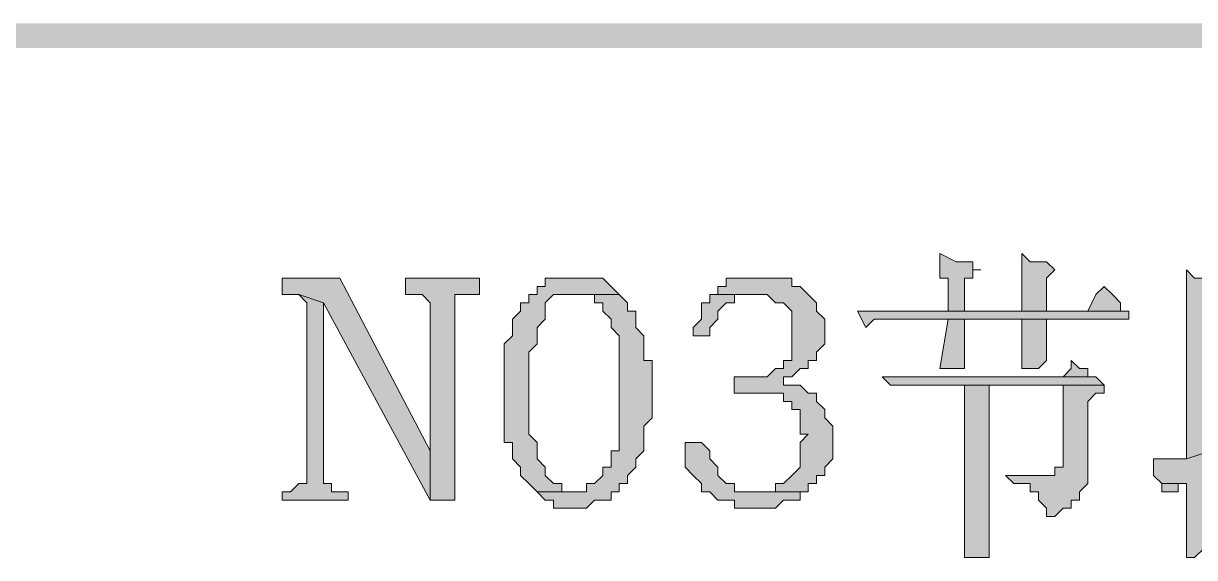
# Model space of a CAD drawing. Header units: millimetres. Extents: x 6 to 291, y 4 to 206.
# Drawn here: x 232.81 to 238.84, y 9.91 to 12.66 of the extents above; entities that cross this region are included whole.
import ezdxf

# ---------------------------------------------------------------- set-up
doc = ezdxf.new("R2010")
doc.units = ezdxf.units.MM
doc.layers.add('C00-00-00', color=7, linetype='Continuous')

msp = doc.modelspace()

# ---------------------------------------------------------------- hatches: boundary and pattern name
at = {"layer": 'C00-00-00'}
h = msp.add_hatch(color=256, dxfattribs=at)
h.dxf.hatch_style = 2
h.paths.add_polyline_path([(139.784669, 12.657674), (139.784669, 12.530663), (286.342664, 12.657674)])
h = msp.add_hatch(color=256, dxfattribs=at)
h.dxf.hatch_style = 2
h.paths.add_polyline_path([(139.784669, 12.530663), (286.342664, 12.657674), (286.342664, 12.530663)])
h = msp.add_hatch(color=256, dxfattribs=at)
h.dxf.hatch_style = 2
h.paths.add_polyline_path([(139.784669, 12.657674), (139.784669, 12.530663), (286.342664, 12.657674)])
h = msp.add_hatch(color=256, dxfattribs=at)
h.dxf.hatch_style = 2
h.paths.add_polyline_path([(139.784669, 12.530663), (286.342664, 12.657674), (286.342664, 12.530663)])
h = msp.add_hatch(color=256, dxfattribs=at)
h.dxf.hatch_style = 2
h.paths.add_polyline_path([(237.532336, 11.472329), (237.532336, 11.345329), (237.574669, 11.345329), (237.574669, 11.175996), (237.659336, 11.175996), (237.659336, 11.345329), (237.701669, 11.345329), (237.701669, 11.387663), (237.744003, 11.387663), (237.701669, 11.387663), (237.701669, 11.429996), (237.659336, 11.429996), (237.617003, 11.429996)])
h = msp.add_hatch(color=256, dxfattribs=at)
h.dxf.hatch_style = 2
h.paths.add_polyline_path([(237.955663, 11.472329), (237.955663, 11.175996), (237.659329, 11.175996), (237.574663, 11.175996), (238.082663, 11.175996), (238.082663, 11.345329), (238.124996, 11.387663), (238.082663, 11.429996), (238.040329, 11.429996), (237.997996, 11.429996)])
h = msp.add_hatch(color=256, dxfattribs=at)
h.dxf.hatch_style = 2
h.paths.add_polyline_path([(234.442004, 11.345334), (234.145671, 11.345334), (234.145671, 11.260668), (234.230338, 11.260668), (234.357338, 11.218334), (234.907671, 10.202334), (234.907671, 10.456334)])
h = msp.add_hatch(color=256, dxfattribs=at)
h.dxf.hatch_style = 2
h.paths.add_polyline_path([(235.161663, 11.345334), (234.780663, 11.345334), (234.780663, 11.260668), (234.86533, 11.260668), (234.907663, 11.218334), (234.907663, 10.202334), (235.034663, 10.202334), (235.034663, 11.218334), (235.034663, 11.260668), (235.076997, 11.260668), (235.161663, 11.260668)])
h = msp.add_hatch(color=256, dxfattribs=at)
h.dxf.hatch_style = 2
h.paths.add_polyline_path([(235.669659, 11.345334), (235.584992, 11.345334), (235.542659, 11.345334), (235.500326, 11.345334), (235.500326, 11.303001), (235.457992, 11.303001), (235.457992, 11.260668), (235.415659, 11.260668), (235.415659, 11.218334), (235.373326, 11.218334), (235.373326, 11.176001), (235.330992, 11.133668), (235.330992, 11.091334), (235.330992, 11.049001), (235.288659, 11.006668), (235.288659, 10.964334), (235.288659, 10.922001), (235.288659, 10.795001), (235.288659, 10.752668), (235.288659, 10.625668), (235.288659, 10.583334), (235.288659, 10.498668), (235.330992, 10.498668), (235.330992, 10.414001), (235.373326, 10.371668), (235.373326, 10.329334), (235.415659, 10.287001), (235.457992, 10.244668), (235.627326, 10.244668), (235.584992, 10.244668), (235.584992, 10.287001), (235.542659, 10.287001), (235.500326, 10.329334), (235.500326, 10.371668), (235.457992, 10.414001), (235.457992, 10.456334), (235.457992, 10.498668), (235.415659, 10.541001), (235.415659, 10.964334), (235.457992, 11.006668), (235.457992, 11.049001), (235.457992, 11.091334), (235.500326, 11.133668), (235.500326, 11.176001), (235.500326, 11.218334), (235.542659, 11.260668), (235.584992, 11.260668), (235.881326, 11.260668), (235.838992, 11.303001), (235.796659, 11.345334), (235.754326, 11.345334)])
h = msp.add_hatch(color=256, dxfattribs=at)
h.dxf.hatch_style = 2
h.paths.add_polyline_path([(236.600997, 11.345334), (236.516331, 11.345334), (236.431664, 11.345334), (236.431664, 11.303001), (236.389331, 11.303001), (236.389331, 11.260668), (236.600997, 11.260668), (236.643331, 11.260668), (236.685664, 11.218334), (236.727997, 11.218334), (236.770331, 11.176001), (236.770331, 11.133668), (236.770331, 11.006668), (236.770331, 10.964334), (236.770331, 10.922001), (236.727997, 10.922001), (236.727997, 10.879668), (236.685664, 10.879668), (236.643331, 10.837334), (236.473997, 10.837334), (236.473997, 10.752668), (236.685664, 10.752668), (236.727997, 10.752668), (236.727997, 10.710334), (236.770331, 10.710334), (236.770331, 10.668001), (236.812664, 10.668001), (236.812664, 10.625668), (236.812664, 10.541001), (236.854997, 10.541001), (236.812664, 10.498668), (236.812664, 10.414001), (236.812664, 10.371668), (236.770331, 10.329334), (236.727997, 10.287001), (236.685664, 10.287001), (236.685664, 10.244668), (236.600997, 10.244668), (236.812664, 10.244668), (236.854997, 10.244668), (236.854997, 10.287001), (236.897331, 10.287001), (236.897331, 10.329334), (236.939664, 10.329334), (236.939664, 10.371668), (236.981997, 10.414001), (236.981997, 10.583334), (236.939664, 10.625668), (236.939664, 10.668001), (236.897331, 10.710334), (236.897331, 10.752668), (236.854997, 10.752668), (236.812664, 10.795001), (236.770331, 10.795001), (236.727997, 10.795001), (236.727997, 10.837334), (236.770331, 10.837334), (236.812664, 10.879668), (236.854997, 10.879668), (236.854997, 10.922001), (236.897331, 10.922001), (236.897331, 10.964334), (236.939664, 11.006668), (236.939664, 11.133668), (236.897331, 11.176001), (236.897331, 11.218334), (236.854997, 11.260668), (236.812664, 11.303001), (236.770331, 11.303001), (236.770331, 11.345334), (236.727997, 11.345334), (236.685664, 11.345334)])
h = msp.add_hatch(color=256, dxfattribs=at)
h.dxf.hatch_style = 2
h.paths.add_polyline_path([(238.802333, 11.387677), (238.802333, 10.41401), (238.929333, 10.456343), (238.929333, 10.66801), (239.225666, 10.66801), (239.267999, 10.710343), (238.929333, 10.752677), (238.929333, 10.964343), (239.267999, 10.964343), (239.310333, 11.006677), (239.267999, 11.04901), (238.929333, 11.04901), (238.929333, 11.218343), (238.971666, 11.218343), (239.013999, 11.260677), (239.056333, 11.260677), (239.098666, 11.260677), (239.140999, 11.260677), (238.971666, 11.30301), (238.929333, 11.30301), (238.886999, 11.345343), (238.844666, 11.345343)])
h = msp.add_hatch(color=256, dxfattribs=at)
h.dxf.hatch_style = 2
h.paths.add_polyline_path([(238.379006, 11.303008), (238.336672, 11.260675), (238.294339, 11.176008), (237.193672, 11.176008), (238.506006, 11.176008), (238.463672, 11.176008), (238.463672, 11.218342), (238.421339, 11.260675)])
h = msp.add_hatch(color=256, dxfattribs=at)
h.dxf.hatch_style = 2
h.paths.add_polyline_path([(234.230341, 11.260666), (234.272674, 11.218333), (234.272674, 10.286999), (234.230341, 10.286999), (234.188008, 10.244666), (234.145674, 10.244666), (234.145674, 10.202333), (234.484341, 10.202333), (234.484341, 10.244666), (234.399674, 10.244666), (234.399674, 10.286999), (234.357341, 10.286999), (234.357341, 10.413999), (234.357341, 11.218333)])
h = msp.add_hatch(color=256, dxfattribs=at)
h.dxf.hatch_style = 2
h.paths.add_polyline_path([(235.881339, 11.260666), (235.627339, 11.260666), (235.669672, 11.260666), (235.712005, 11.260666), (235.754339, 11.260666), (235.754339, 11.218333), (235.796672, 11.218333), (235.796672, 11.175999), (235.839005, 11.133666), (235.839005, 11.091333), (235.881339, 11.048999), (235.881339, 10.964333), (235.881339, 10.667999), (235.881339, 10.625666), (235.881339, 10.540999), (235.881339, 10.456333), (235.839005, 10.456333), (235.839005, 10.413999), (235.839005, 10.371666), (235.796672, 10.371666), (235.796672, 10.329333), (235.754339, 10.286999), (235.712005, 10.286999), (235.712005, 10.244666), (235.458005, 10.244666), (235.500339, 10.202333), (235.542672, 10.202333), (235.542672, 10.159999), (235.712005, 10.159999), (235.754339, 10.202333), (235.796672, 10.202333), (235.839005, 10.202333), (235.839005, 10.244666), (235.881339, 10.244666), (235.881339, 10.286999), (235.923672, 10.286999), (235.923672, 10.329333), (235.966005, 10.371666), (235.966005, 10.413999), (236.008339, 10.456333), (236.008339, 10.498666), (236.008339, 10.583333), (236.050672, 10.625666), (236.050672, 10.921999), (236.008339, 10.921999), (236.008339, 11.006666), (236.008339, 11.048999), (235.966005, 11.091333), (235.966005, 11.133666), (235.966005, 11.175999), (235.923672, 11.175999), (235.923672, 11.218333)])
h = msp.add_hatch(color=256, dxfattribs=at)
h.dxf.hatch_style = 2
h.paths.add_polyline_path([(236.389334, 11.260666), (236.347001, 11.260666), (236.347001, 11.218333), (236.304667, 11.218333), (236.304667, 11.175999), (236.304667, 11.133666), (236.262334, 11.091333), (236.262334, 11.048999), (236.347001, 11.048999), (236.347001, 11.091333), (236.389334, 11.133666), (236.389334, 11.175999), (236.431667, 11.218333), (236.474001, 11.218333), (236.474001, 11.260666), (236.601001, 11.260666)])
h = msp.add_hatch(color=256, dxfattribs=at)
h.dxf.hatch_style = 2
h.paths.add_polyline_path([(237.108993, 11.175997), (237.151326, 11.091331), (237.19366, 11.133664), (238.505993, 11.133664), (238.505993, 11.175997)])
h = msp.add_hatch(color=256, dxfattribs=at)
h.dxf.hatch_style = 2
h.paths.add_polyline_path([(237.659331, 11.133671), (237.574664, 11.133671), (237.532331, 10.879671), (237.574664, 10.879671), (237.616997, 10.879671), (237.659331, 10.879671), (237.659331, 10.922004)])
h = msp.add_hatch(color=256, dxfattribs=at)
h.dxf.hatch_style = 2
h.paths.add_polyline_path([(238.082674, 11.133671), (237.955674, 11.133671), (237.955674, 10.879671), (237.998007, 10.879671), (238.04034, 10.879671), (238.082674, 10.922004)])
h = msp.add_hatch(color=256, dxfattribs=at)
h.dxf.hatch_style = 2
h.paths.add_polyline_path([(238.209669, 10.922008), (238.209669, 10.879674), (238.167335, 10.837341), (237.320669, 10.837341), (238.336669, 10.837341), (238.294335, 10.837341), (238.294335, 10.879674), (238.252002, 10.879674)])
h = msp.add_hatch(color=256, dxfattribs=at)
h.dxf.hatch_style = 2
h.paths.add_polyline_path([(237.236004, 10.837339), (237.278337, 10.795006), (238.167337, 10.795006), (238.379004, 10.795006), (238.336671, 10.837339), (237.320671, 10.837339)])
h = msp.add_hatch(color=256, dxfattribs=at)
h.dxf.hatch_style = 2
h.paths.add_polyline_path([(237.786326, 10.794997), (237.659326, 10.794997), (237.659326, 10.117663), (237.659326, 9.990663), (237.659326, 9.905997), (237.743992, 9.905997), (237.786326, 9.905997), (237.786326, 9.94833)])
h = msp.add_hatch(color=256, dxfattribs=at)
h.dxf.hatch_style = 2
h.paths.add_polyline_path([(238.379006, 10.794997), (238.167339, 10.794997), (238.167339, 10.540997), (238.167339, 10.371663), (238.125006, 10.371663), (238.125006, 10.32933), (237.871006, 10.32933), (237.913339, 10.286997), (237.955672, 10.286997), (237.998006, 10.286997), (237.998006, 10.244663), (238.040339, 10.244663), (238.040339, 10.20233), (238.082672, 10.159997), (238.082672, 10.117663), (238.125006, 10.117663), (238.167339, 10.159997), (238.209672, 10.159997), (238.209672, 10.20233), (238.252006, 10.20233), (238.252006, 10.244663), (238.294339, 10.286997), (238.294339, 10.413997), (238.294339, 10.45633), (238.294339, 10.71033), (238.336672, 10.752663), (238.379006, 10.752663)])
h = msp.add_hatch(color=256, dxfattribs=at)
h.dxf.hatch_style = 2
h.paths.add_polyline_path([(236.304665, 10.498665), (236.219999, 10.498665), (236.219999, 10.456331), (236.219999, 10.413998), (236.219999, 10.371665), (236.262332, 10.329331), (236.304665, 10.286998), (236.304665, 10.244665), (236.346999, 10.244665), (236.389332, 10.202331), (236.431665, 10.202331), (236.473999, 10.202331), (236.473999, 10.159998), (236.685665, 10.159998), (236.727999, 10.202331), (236.770332, 10.202331), (236.812665, 10.202331), (236.812665, 10.244665), (236.600999, 10.244665), (236.558665, 10.244665), (236.473999, 10.244665), (236.473999, 10.286998), (236.431665, 10.286998), (236.389332, 10.329331), (236.389332, 10.371665), (236.346999, 10.413998), (236.346999, 10.456331)])
h = msp.add_hatch(color=256, dxfattribs=at)
h.dxf.hatch_style = 2
h.paths.add_polyline_path([(239.352671, 10.498665), (238.929337, 10.456331), (238.802337, 10.413998), (238.760004, 10.413998), (238.633004, 10.413998), (238.633004, 10.371665), (238.633004, 10.329331), (238.675337, 10.286998), (238.802337, 10.286998), (238.802337, 9.905998), (238.844671, 9.905998), (238.887004, 9.948331), (238.929337, 9.948331), (238.929337, 9.990665), (238.929337, 10.329331), (239.352671, 10.456331)])
h = msp.add_hatch(color=256, dxfattribs=at)
h.dxf.hatch_style = 2
h.paths.add_polyline_path([(237.870994, 10.329343), (238.082674, 10.329343), (237.955663, 10.329343), (237.913337, 10.329343)])
h = msp.add_hatch(color=256, dxfattribs=at)
h.dxf.hatch_style = 2
h.paths.add_polyline_path([(238.675338, 10.287001), (238.675338, 10.244668), (238.717671, 10.244668), (238.760004, 10.244668), (238.760004, 10.287001), (238.802338, 10.287001)])

# ---------------------------------------------------------------- linework, layer by layer
at = {"layer": 'C00-00-00', "lineweight": 13}
for points in [[(237.532336, 11.472329), (237.532336, 11.345329), (237.574669, 11.345329), (237.574669, 11.175996), (237.659336, 11.175996), (237.659336, 11.345329), (237.701669, 11.345329), (237.701669, 11.387663), (237.744003, 11.387663), (237.701669, 11.387663), (237.701669, 11.429996), (237.659336, 11.429996), (237.617003, 11.429996)], [(237.955663, 11.472329), (237.955663, 11.175996), (237.659329, 11.175996), (237.574663, 11.175996), (238.082663, 11.175996), (238.082663, 11.345329), (238.124996, 11.387663), (238.082663, 11.429996), (238.040329, 11.429996), (237.997996, 11.429996)], [(234.442004, 11.345334), (234.145671, 11.345334), (234.145671, 11.260668), (234.230338, 11.260668), (234.357338, 11.218334), (234.907671, 10.202334), (234.907671, 10.456334)], [(235.161663, 11.345334), (234.780663, 11.345334), (234.780663, 11.260668), (234.86533, 11.260668), (234.907663, 11.218334), (234.907663, 10.202334), (235.034663, 10.202334), (235.034663, 11.218334), (235.034663, 11.260668), (235.076997, 11.260668), (235.161663, 11.260668)], [(235.669659, 11.345334), (235.584992, 11.345334), (235.542659, 11.345334), (235.500326, 11.345334), (235.500326, 11.303001), (235.457992, 11.303001), (235.457992, 11.260668), (235.415659, 11.260668), (235.415659, 11.218334), (235.373326, 11.218334), (235.373326, 11.176001), (235.330992, 11.133668), (235.330992, 11.091334), (235.330992, 11.049001), (235.288659, 11.006668), (235.288659, 10.964334), (235.288659, 10.922001), (235.288659, 10.795001), (235.288659, 10.752668), (235.288659, 10.625668), (235.288659, 10.583334), (235.288659, 10.498668), (235.330992, 10.498668), (235.330992, 10.414001), (235.373326, 10.371668), (235.373326, 10.329334), (235.415659, 10.287001), (235.457992, 10.244668), (235.627326, 10.244668), (235.584992, 10.244668), (235.584992, 10.287001), (235.542659, 10.287001), (235.500326, 10.329334), (235.500326, 10.371668), (235.457992, 10.414001), (235.457992, 10.456334), (235.457992, 10.498668), (235.415659, 10.541001), (235.415659, 10.964334), (235.457992, 11.006668), (235.457992, 11.049001), (235.457992, 11.091334), (235.500326, 11.133668), (235.500326, 11.176001), (235.500326, 11.218334), (235.542659, 11.260668), (235.584992, 11.260668), (235.881326, 11.260668), (235.838992, 11.303001), (235.796659, 11.345334), (235.754326, 11.345334)], [(236.600997, 11.345334), (236.516331, 11.345334), (236.431664, 11.345334), (236.431664, 11.303001), (236.389331, 11.303001), (236.389331, 11.260668), (236.600997, 11.260668), (236.643331, 11.260668), (236.685664, 11.218334), (236.727997, 11.218334), (236.770331, 11.176001), (236.770331, 11.133668), (236.770331, 11.006668), (236.770331, 10.964334), (236.770331, 10.922001), (236.727997, 10.922001), (236.727997, 10.879668), (236.685664, 10.879668), (236.643331, 10.837334), (236.473997, 10.837334), (236.473997, 10.752668), (236.685664, 10.752668), (236.727997, 10.752668), (236.727997, 10.710334), (236.770331, 10.710334), (236.770331, 10.668001), (236.812664, 10.668001), (236.812664, 10.625668), (236.812664, 10.541001), (236.854997, 10.541001), (236.812664, 10.498668), (236.812664, 10.414001), (236.812664, 10.371668), (236.770331, 10.329334), (236.727997, 10.287001), (236.685664, 10.287001), (236.685664, 10.244668), (236.600997, 10.244668), (236.812664, 10.244668), (236.854997, 10.244668), (236.854997, 10.287001), (236.897331, 10.287001), (236.897331, 10.329334), (236.939664, 10.329334), (236.939664, 10.371668), (236.981997, 10.414001), (236.981997, 10.583334), (236.939664, 10.625668), (236.939664, 10.668001), (236.897331, 10.710334), (236.897331, 10.752668), (236.854997, 10.752668), (236.812664, 10.795001), (236.770331, 10.795001), (236.727997, 10.795001), (236.727997, 10.837334), (236.770331, 10.837334), (236.812664, 10.879668), (236.854997, 10.879668), (236.854997, 10.922001), (236.897331, 10.922001), (236.897331, 10.964334), (236.939664, 11.006668), (236.939664, 11.133668), (236.897331, 11.176001), (236.897331, 11.218334), (236.854997, 11.260668), (236.812664, 11.303001), (236.770331, 11.303001), (236.770331, 11.345334), (236.727997, 11.345334), (236.685664, 11.345334)], [(238.802333, 11.387677), (238.802333, 10.41401), (238.929333, 10.456343), (238.929333, 10.66801), (239.225666, 10.66801), (239.267999, 10.710343), (238.929333, 10.752677), (238.929333, 10.964343), (239.267999, 10.964343), (239.310333, 11.006677), (239.267999, 11.04901), (238.929333, 11.04901), (238.929333, 11.218343), (238.971666, 11.218343), (239.013999, 11.260677), (239.056333, 11.260677), (239.098666, 11.260677), (239.140999, 11.260677), (238.971666, 11.30301), (238.929333, 11.30301), (238.886999, 11.345343), (238.844666, 11.345343)], [(238.379006, 11.303008), (238.336672, 11.260675), (238.294339, 11.176008), (237.193672, 11.176008), (238.506006, 11.176008), (238.463672, 11.176008), (238.463672, 11.218342), (238.421339, 11.260675)], [(234.230341, 11.260666), (234.272674, 11.218333), (234.272674, 10.286999), (234.230341, 10.286999), (234.188008, 10.244666), (234.145674, 10.244666), (234.145674, 10.202333), (234.484341, 10.202333), (234.484341, 10.244666), (234.399674, 10.244666), (234.399674, 10.286999), (234.357341, 10.286999), (234.357341, 10.413999), (234.357341, 11.218333)], [(235.881339, 11.260666), (235.627339, 11.260666), (235.669672, 11.260666), (235.712005, 11.260666), (235.754339, 11.260666), (235.754339, 11.218333), (235.796672, 11.218333), (235.796672, 11.175999), (235.839005, 11.133666), (235.839005, 11.091333), (235.881339, 11.048999), (235.881339, 10.964333), (235.881339, 10.667999), (235.881339, 10.625666), (235.881339, 10.540999), (235.881339, 10.456333), (235.839005, 10.456333), (235.839005, 10.413999), (235.839005, 10.371666), (235.796672, 10.371666), (235.796672, 10.329333), (235.754339, 10.286999), (235.712005, 10.286999), (235.712005, 10.244666), (235.458005, 10.244666), (235.500339, 10.202333), (235.542672, 10.202333), (235.542672, 10.159999), (235.712005, 10.159999), (235.754339, 10.202333), (235.796672, 10.202333), (235.839005, 10.202333), (235.839005, 10.244666), (235.881339, 10.244666), (235.881339, 10.286999), (235.923672, 10.286999), (235.923672, 10.329333), (235.966005, 10.371666), (235.966005, 10.413999), (236.008339, 10.456333), (236.008339, 10.498666), (236.008339, 10.583333), (236.050672, 10.625666), (236.050672, 10.921999), (236.008339, 10.921999), (236.008339, 11.006666), (236.008339, 11.048999), (235.966005, 11.091333), (235.966005, 11.133666), (235.966005, 11.175999), (235.923672, 11.175999), (235.923672, 11.218333)], [(236.389334, 11.260666), (236.347001, 11.260666), (236.347001, 11.218333), (236.304667, 11.218333), (236.304667, 11.175999), (236.304667, 11.133666), (236.262334, 11.091333), (236.262334, 11.048999), (236.347001, 11.048999), (236.347001, 11.091333), (236.389334, 11.133666), (236.389334, 11.175999), (236.431667, 11.218333), (236.474001, 11.218333), (236.474001, 11.260666), (236.601001, 11.260666)], [(237.108993, 11.175997), (237.151326, 11.091331), (237.19366, 11.133664), (238.505993, 11.133664), (238.505993, 11.175997)], [(237.659331, 11.133671), (237.574664, 11.133671), (237.532331, 10.879671), (237.574664, 10.879671), (237.616997, 10.879671), (237.659331, 10.879671), (237.659331, 10.922004)], [(238.082674, 11.133671), (237.955674, 11.133671), (237.955674, 10.879671), (237.998007, 10.879671), (238.04034, 10.879671), (238.082674, 10.922004)], [(238.209669, 10.922008), (238.209669, 10.879674), (238.167335, 10.837341), (237.320669, 10.837341), (238.336669, 10.837341), (238.294335, 10.837341), (238.294335, 10.879674), (238.252002, 10.879674)], [(237.236004, 10.837339), (237.278337, 10.795006), (238.167337, 10.795006), (238.379004, 10.795006), (238.336671, 10.837339), (237.320671, 10.837339)], [(237.786326, 10.794997), (237.659326, 10.794997), (237.659326, 10.117663), (237.659326, 9.990663), (237.659326, 9.905997), (237.743992, 9.905997), (237.786326, 9.905997), (237.786326, 9.94833)], [(238.379006, 10.794997), (238.167339, 10.794997), (238.167339, 10.540997), (238.167339, 10.371663), (238.125006, 10.371663), (238.125006, 10.32933), (237.871006, 10.32933), (237.913339, 10.286997), (237.955672, 10.286997), (237.998006, 10.286997), (237.998006, 10.244663), (238.040339, 10.244663), (238.040339, 10.20233), (238.082672, 10.159997), (238.082672, 10.117663), (238.125006, 10.117663), (238.167339, 10.159997), (238.209672, 10.159997), (238.209672, 10.20233), (238.252006, 10.20233), (238.252006, 10.244663), (238.294339, 10.286997), (238.294339, 10.413997), (238.294339, 10.45633), (238.294339, 10.71033), (238.336672, 10.752663), (238.379006, 10.752663)], [(236.304665, 10.498665), (236.219999, 10.498665), (236.219999, 10.456331), (236.219999, 10.413998), (236.219999, 10.371665), (236.262332, 10.329331), (236.304665, 10.286998), (236.304665, 10.244665), (236.346999, 10.244665), (236.389332, 10.202331), (236.431665, 10.202331), (236.473999, 10.202331), (236.473999, 10.159998), (236.685665, 10.159998), (236.727999, 10.202331), (236.770332, 10.202331), (236.812665, 10.202331), (236.812665, 10.244665), (236.600999, 10.244665), (236.558665, 10.244665), (236.473999, 10.244665), (236.473999, 10.286998), (236.431665, 10.286998), (236.389332, 10.329331), (236.389332, 10.371665), (236.346999, 10.413998), (236.346999, 10.456331)], [(239.352671, 10.498665), (238.929337, 10.456331), (238.802337, 10.413998), (238.760004, 10.413998), (238.633004, 10.413998), (238.633004, 10.371665), (238.633004, 10.329331), (238.675337, 10.286998), (238.802337, 10.286998), (238.802337, 9.905998), (238.844671, 9.905998), (238.887004, 9.948331), (238.929337, 9.948331), (238.929337, 9.990665), (238.929337, 10.329331), (239.352671, 10.456331)], [(237.870994, 10.329343), (238.082674, 10.329343), (237.955663, 10.329343), (237.913337, 10.329343)], [(238.675338, 10.287001), (238.675338, 10.244668), (238.717671, 10.244668), (238.760004, 10.244668), (238.760004, 10.287001), (238.802338, 10.287001)]]:
    msp.add_lwpolyline(points, close=True, dxfattribs=at)

doc.saveas('drawing.dxf')
